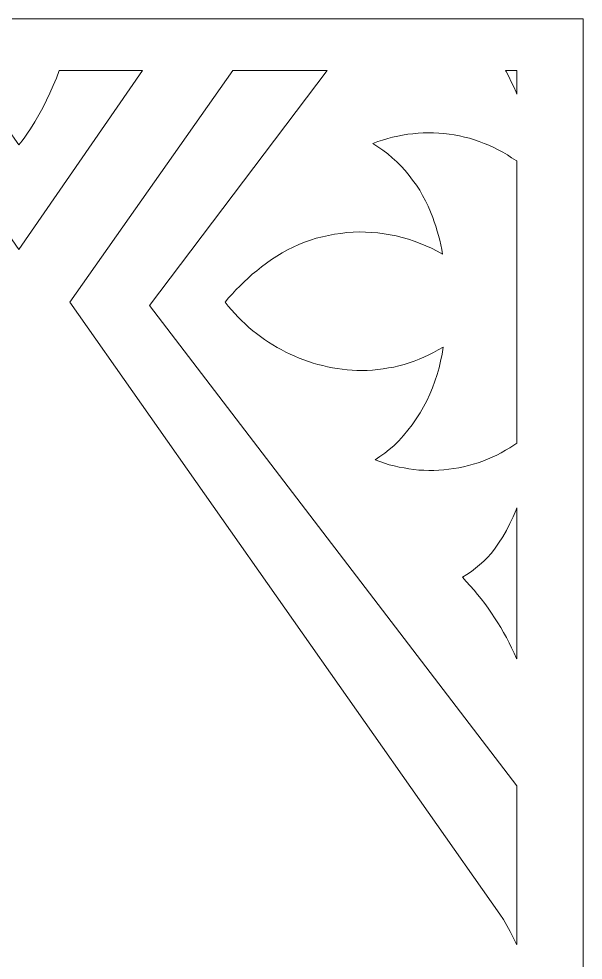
# Model space of a CAD drawing. Header units: centimetres. Extents: x -9.4 to 6.3, y -13 to 13.6.
# Drawn here: x -6.05 to -2.66, y 7.92 to 13.59 of the extents above; entities that cross this region are included whole.
import ezdxf

# ---------------------------------------------------------------- set-up
doc = ezdxf.new("R2010")
doc.units = ezdxf.units.CM
doc.header["$MEASUREMENT"] = 0
doc.layers.add('layer 1', color=7, linetype='Continuous')

msp = doc.modelspace()

# ---------------------------------------------------------------- linework, layer by layer
at = {"layer": 'layer 1', "color": 177, "lineweight": 9}
for points, knots in [([(-9.44332, 13.58709), (-9.44332, 13.58709), (-2.6561, 13.58709), (-2.6561, 13.58709), (-2.6561, 13.58709), (-2.6561, 13.58709), (-2.6561, -13.01887), (-2.6561, -13.01887), (-2.6561, -13.01887), (-2.6561, -13.01887), (-9.44332, -13.01887), (-9.44332, -13.01887), (-9.44332, -13.01887), (-9.44332, -13.01887), (-9.44332, 13.58709), (-9.44332, 13.58709)], [0, 0, 0, 0, 0.2, 0.2, 0.2, 0.2, 0.4, 0.4, 0.4, 0.4, 0.6, 0.6, 0.6, 0.6, 1, 1, 1, 1]), ([(-6.79254, 13.27641), (-6.79254, 13.27641), (-6.2937, 13.27641), (-6.2937, 13.27641), (-6.2937, 13.27641), (-6.2937, 13.27641), (-6.28442, 13.25321), (-6.28442, 13.25321), (-6.28442, 13.25321), (-6.28442, 13.25321), (-6.27067, 13.21515), (-6.27067, 13.21515), (-6.27067, 13.21515), (-6.27067, 13.21515), (-6.25376, 13.17815), (-6.25376, 13.17815), (-6.25376, 13.17815), (-6.25376, 13.17815), (-6.23685, 13.14113), (-6.23685, 13.14113), (-6.23685, 13.14113), (-6.23685, 13.14113), (-6.21887, 13.10519), (-6.21887, 13.10519), (-6.21887, 13.10519), (-6.21887, 13.10519), (-6.2009, 13.06925), (-6.2009, 13.06925), (-6.2009, 13.06925), (-6.2009, 13.06925), (-6.18187, 13.0333), (-6.18187, 13.0333), (-6.18187, 13.0333), (-6.18187, 13.0333), (-6.16073, 12.99842), (-6.16073, 12.99842), (-6.16073, 12.99842), (-6.16073, 12.99842), (-6.13959, 12.96351), (-6.13959, 12.96351), (-6.13959, 12.96351), (-6.13959, 12.96351), (-6.11843, 12.92968), (-6.11843, 12.92968), (-6.11843, 12.92968), (-6.11843, 12.92968), (-6.09623, 12.89585), (-6.09623, 12.89585), (-6.09623, 12.89585), (-6.09623, 12.89585), (-6.07297, 12.86308), (-6.07297, 12.86308), (-6.07297, 12.86308), (-6.07297, 12.86308), (-6.04971, 12.82925), (-6.04971, 12.82925), (-6.04971, 12.82925), (-6.04971, 12.82925), (-6.03068, 12.85357), (-6.03068, 12.85357), (-6.03068, 12.85357), (-6.03068, 12.85357), (-6.01271, 12.87577), (-6.01271, 12.87577), (-6.01271, 12.87577), (-6.01271, 12.87577), (-5.99685, 12.90008), (-5.99685, 12.90008), (-5.99685, 12.90008), (-5.99685, 12.90008), (-5.97994, 12.92545), (-5.97994, 12.92545), (-5.97994, 12.92545), (-5.97994, 12.92545), (-5.95349, 12.96668), (-5.95349, 12.96668), (-5.95349, 12.96668), (-5.95349, 12.96668), (-5.93023, 13.00899), (-5.93023, 13.00899), (-5.93023, 13.00899), (-5.93023, 13.00899), (-5.90592, 13.05233), (-5.90592, 13.05233), (-5.90592, 13.05233), (-5.90592, 13.05233), (-5.88372, 13.09673), (-5.88372, 13.09673), (-5.88372, 13.09673), (-5.88372, 13.09673), (-5.86257, 13.14008), (-5.86257, 13.14008), (-5.86257, 13.14008), (-5.86257, 13.14008), (-5.84249, 13.18555), (-5.84249, 13.18555), (-5.84249, 13.18555), (-5.84249, 13.18555), (-5.82346, 13.23101), (-5.82346, 13.23101), (-5.82346, 13.23101), (-5.82346, 13.23101), (-5.80657, 13.27641), (-5.80657, 13.27641), (-5.80657, 13.27641), (-5.80657, 13.27641), (-5.3063, 13.27641), (-5.3063, 13.27641), (-5.3063, 13.27641), (-5.3063, 13.27641), (-6.04971, 12.19911), (-6.04971, 12.19911), (-6.04971, 12.19911), (-6.04971, 12.19911), (-6.79254, 13.27641), (-6.79254, 13.27641)], [0, 0, 0, 0, 0.0333333, 0.0333333, 0.0333333, 0.0333333, 0.0666667, 0.0666667, 0.0666667, 0.0666667, 0.1, 0.1, 0.1, 0.1, 0.1333333, 0.1333333, 0.1333333, 0.1333333, 0.1666667, 0.1666667, 0.1666667, 0.1666667, 0.2, 0.2, 0.2, 0.2, 0.2333333, 0.2333333, 0.2333333, 0.2333333, 0.2666667, 0.2666667, 0.2666667, 0.2666667, 0.3, 0.3, 0.3, 0.3, 0.3333333, 0.3333333, 0.3333333, 0.3333333, 0.3666667, 0.3666667, 0.3666667, 0.3666667, 0.4, 0.4, 0.4, 0.4, 0.4333333, 0.4333333, 0.4333333, 0.4333333, 0.4666667, 0.4666667, 0.4666667, 0.4666667, 0.5, 0.5, 0.5, 0.5, 0.5333333, 0.5333333, 0.5333333, 0.5333333, 0.5666667, 0.5666667, 0.5666667, 0.5666667, 0.6, 0.6, 0.6, 0.6, 0.6333333, 0.6333333, 0.6333333, 0.6333333, 0.6666667, 0.6666667, 0.6666667, 0.6666667, 0.7, 0.7, 0.7, 0.7, 0.7333333, 0.7333333, 0.7333333, 0.7333333, 0.7666667, 0.7666667, 0.7666667, 0.7666667, 0.8, 0.8, 0.8, 0.8, 0.8333333, 0.8333333, 0.8333333, 0.8333333, 0.8666667, 0.8666667, 0.8666667, 0.8666667, 0.9, 0.9, 0.9, 0.9, 0.9333333, 0.9333333, 0.9333333, 0.9333333, 1, 1, 1, 1]), ([(-4.76262, 13.27641), (-4.76262, 13.27641), (-4.19644, 13.27641), (-4.19644, 13.27641), (-4.19644, 13.27641), (-4.19644, 13.27641), (-5.26309, 11.8629), (-5.26309, 11.8629), (-5.26309, 11.8629), (-5.26309, 11.8629), (-3.05547, 8.97237), (-3.05547, 8.97237), (-3.05547, 8.97237), (-3.05547, 8.97237), (-3.05547, 8.01691), (-3.05547, 8.01691), (-3.05547, 8.01691), (-3.05547, 8.01691), (-3.05868, 8.02393), (-3.05868, 8.02393), (-3.05868, 8.02393), (-3.05868, 8.02393), (-3.07667, 8.05989), (-3.07667, 8.05989), (-3.07667, 8.05989), (-3.07667, 8.05989), (-3.0957, 8.09584), (-3.0957, 8.09584), (-3.0957, 8.09584), (-3.0957, 8.09584), (-3.11472, 8.13072), (-3.11472, 8.13072), (-3.11472, 8.13072), (-3.11472, 8.13072), (-3.13481, 8.16667), (-3.13481, 8.16667), (-3.13481, 8.16667), (-3.13481, 8.16667), (-3.15701, 8.2005), (-3.15701, 8.2005), (-3.15701, 8.2005), (-3.15701, 8.2005), (-5.7431, 11.88193), (-5.7431, 11.88193), (-5.7431, 11.88193), (-5.7431, 11.88193), (-4.76262, 13.27641), (-4.76262, 13.27641)], [0, 0, 0, 0, 0.0769231, 0.0769231, 0.0769231, 0.0769231, 0.1538462, 0.1538462, 0.1538462, 0.1538462, 0.2307692, 0.2307692, 0.2307692, 0.2307692, 0.3076923, 0.3076923, 0.3076923, 0.3076923, 0.3846154, 0.3846154, 0.3846154, 0.3846154, 0.4615385, 0.4615385, 0.4615385, 0.4615385, 0.5384615, 0.5384615, 0.5384615, 0.5384615, 0.6153846, 0.6153846, 0.6153846, 0.6153846, 0.6923077, 0.6923077, 0.6923077, 0.6923077, 0.7692308, 0.7692308, 0.7692308, 0.7692308, 0.8461538, 0.8461538, 0.8461538, 0.8461538, 1, 1, 1, 1]), ([(-3.12405, 13.27641), (-3.12405, 13.27641), (-3.05547, 13.27641), (-3.05547, 13.27641), (-3.05547, 13.27641), (-3.05547, 13.27641), (-3.05547, 13.13373), (-3.05547, 13.13373), (-3.05547, 13.13373), (-3.05547, 13.13373), (-3.05973, 13.14536), (-3.05973, 13.14536), (-3.05973, 13.14536), (-3.05973, 13.14536), (-3.0735, 13.17815), (-3.0735, 13.17815), (-3.0735, 13.17815), (-3.0735, 13.17815), (-3.0883, 13.20881), (-3.0883, 13.20881), (-3.0883, 13.20881), (-3.0883, 13.20881), (-3.1031, 13.24052), (-3.1031, 13.24052), (-3.1031, 13.24052), (-3.1031, 13.24052), (-3.12001, 13.27012), (-3.12001, 13.27012), (-3.12001, 13.27012), (-3.12001, 13.27012), (-3.12405, 13.27641), (-3.12405, 13.27641)], [0, 0, 0, 0, 0.1111111, 0.1111111, 0.1111111, 0.1111111, 0.2222222, 0.2222222, 0.2222222, 0.2222222, 0.3333333, 0.3333333, 0.3333333, 0.3333333, 0.4444444, 0.4444444, 0.4444444, 0.4444444, 0.5555556, 0.5555556, 0.5555556, 0.5555556, 0.6666667, 0.6666667, 0.6666667, 0.6666667, 0.7777778, 0.7777778, 0.7777778, 0.7777778, 1, 1, 1, 1]), ([(-3.05547, 12.73195), (-3.05547, 12.73195), (-3.05547, 11.03367), (-3.05547, 11.03367), (-3.05547, 11.03367), (-3.05547, 11.03367), (-3.07244, 11.02237), (-3.07244, 11.02237), (-3.07244, 11.02237), (-3.07244, 11.02237), (-3.09781, 11.00545), (-3.09781, 11.00545), (-3.09781, 11.00545), (-3.09781, 11.00545), (-3.12318, 10.99065), (-3.12318, 10.99065), (-3.12318, 10.99065), (-3.12318, 10.99065), (-3.14961, 10.97585), (-3.14961, 10.97585), (-3.14961, 10.97585), (-3.14961, 10.97585), (-3.17604, 10.96105), (-3.17604, 10.96105), (-3.17604, 10.96105), (-3.17604, 10.96105), (-3.20353, 10.9494), (-3.20353, 10.9494), (-3.20353, 10.9494), (-3.20353, 10.9494), (-3.23101, 10.93777), (-3.23101, 10.93777), (-3.23101, 10.93777), (-3.23101, 10.93777), (-3.25957, 10.92615), (-3.25957, 10.92615), (-3.25957, 10.92615), (-3.25957, 10.92615), (-3.28812, 10.91557), (-3.28812, 10.91557), (-3.28812, 10.91557), (-3.28812, 10.91557), (-3.31666, 10.90712), (-3.31666, 10.90712), (-3.31666, 10.90712), (-3.31666, 10.90712), (-3.3452, 10.89866), (-3.3452, 10.89866), (-3.3452, 10.89866), (-3.3452, 10.89866), (-3.3748, 10.89126), (-3.3748, 10.89126), (-3.3748, 10.89126), (-3.3748, 10.89126), (-3.4044, 10.88597), (-3.4044, 10.88597), (-3.4044, 10.88597), (-3.4044, 10.88597), (-3.43297, 10.88069), (-3.43297, 10.88069), (-3.43297, 10.88069), (-3.43297, 10.88069), (-3.46362, 10.87646), (-3.46362, 10.87646), (-3.46362, 10.87646), (-3.46362, 10.87646), (-3.49428, 10.87329), (-3.49428, 10.87329), (-3.49428, 10.87329), (-3.49428, 10.87329), (-3.52388, 10.87117), (-3.52388, 10.87117), (-3.52388, 10.87117), (-3.52388, 10.87117), (-3.55454, 10.87012), (-3.55454, 10.87012), (-3.55454, 10.87012), (-3.55454, 10.87012), (-3.58416, 10.87012), (-3.58416, 10.87012), (-3.58416, 10.87012), (-3.58416, 10.87012), (-3.61376, 10.87117), (-3.61376, 10.87117), (-3.61376, 10.87117), (-3.61376, 10.87117), (-3.64336, 10.87223), (-3.64336, 10.87223), (-3.64336, 10.87223), (-3.64336, 10.87223), (-3.67402, 10.8754), (-3.67402, 10.8754), (-3.67402, 10.8754), (-3.67402, 10.8754), (-3.70362, 10.87963), (-3.70362, 10.87963), (-3.70362, 10.87963), (-3.70362, 10.87963), (-3.73322, 10.88492), (-3.73322, 10.88492), (-3.73322, 10.88492), (-3.73322, 10.88492), (-3.76284, 10.8902), (-3.76284, 10.8902), (-3.76284, 10.8902), (-3.76284, 10.8902), (-3.79244, 10.89655), (-3.79244, 10.89655), (-3.79244, 10.89655), (-3.79244, 10.89655), (-3.82204, 10.90395), (-3.82204, 10.90395), (-3.82204, 10.90395), (-3.82204, 10.90395), (-3.85058, 10.91346), (-3.85058, 10.91346), (-3.85058, 10.91346), (-3.85058, 10.91346), (-3.87912, 10.92297), (-3.87912, 10.92297), (-3.87912, 10.92297), (-3.87912, 10.92297), (-3.90661, 10.93355), (-3.90661, 10.93355), (-3.90661, 10.93355), (-3.90661, 10.93355), (-3.87807, 10.95365), (-3.87807, 10.95365), (-3.87807, 10.95365), (-3.87807, 10.95365), (-3.84847, 10.97268), (-3.84847, 10.97268), (-3.84847, 10.97268), (-3.84847, 10.97268), (-3.82204, 10.99488), (-3.82204, 10.99488), (-3.82204, 10.99488), (-3.82204, 10.99488), (-3.79561, 11.01814), (-3.79561, 11.01814), (-3.79561, 11.01814), (-3.79561, 11.01814), (-3.76495, 11.04774), (-3.76495, 11.04774), (-3.76495, 11.04774), (-3.76495, 11.04774), (-3.73745, 11.07945), (-3.73745, 11.07945), (-3.73745, 11.07945), (-3.73745, 11.07945), (-3.70996, 11.11117), (-3.70996, 11.11117), (-3.70996, 11.11117), (-3.70996, 11.11117), (-3.68459, 11.14501), (-3.68459, 11.14501), (-3.68459, 11.14501), (-3.68459, 11.14501), (-3.66027, 11.1799), (-3.66027, 11.1799), (-3.66027, 11.1799), (-3.66027, 11.1799), (-3.63702, 11.21584), (-3.63702, 11.21584), (-3.63702, 11.21584), (-3.63702, 11.21584), (-3.61693, 11.25179), (-3.61693, 11.25179), (-3.61693, 11.25179), (-3.61693, 11.25179), (-3.59684, 11.28879), (-3.59684, 11.28879), (-3.59684, 11.28879), (-3.59684, 11.28879), (-3.5778, 11.32792), (-3.5778, 11.32792), (-3.5778, 11.32792), (-3.5778, 11.32792), (-3.56194, 11.36598), (-3.56194, 11.36598), (-3.56194, 11.36598), (-3.56194, 11.36598), (-3.54714, 11.40615), (-3.54714, 11.40615), (-3.54714, 11.40615), (-3.54714, 11.40615), (-3.53445, 11.44632), (-3.53445, 11.44632), (-3.53445, 11.44632), (-3.53445, 11.44632), (-3.52282, 11.48651), (-3.52282, 11.48651), (-3.52282, 11.48651), (-3.52282, 11.48651), (-3.51331, 11.52774), (-3.51331, 11.52774), (-3.51331, 11.52774), (-3.51331, 11.52774), (-3.50485, 11.56897), (-3.50485, 11.56897), (-3.50485, 11.56897), (-3.50485, 11.56897), (-3.49851, 11.61126), (-3.49851, 11.61126), (-3.49851, 11.61126), (-3.49851, 11.61126), (-3.52705, 11.5954), (-3.52705, 11.5954), (-3.52705, 11.5954), (-3.52705, 11.5954), (-3.5556, 11.57954), (-3.5556, 11.57954), (-3.5556, 11.57954), (-3.5556, 11.57954), (-3.58416, 11.56474), (-3.58416, 11.56474), (-3.58416, 11.56474), (-3.58416, 11.56474), (-3.61376, 11.55206), (-3.61376, 11.55206), (-3.61376, 11.55206), (-3.61376, 11.55206), (-3.6423, 11.53937), (-3.6423, 11.53937), (-3.6423, 11.53937), (-3.6423, 11.53937), (-3.67296, 11.52774), (-3.67296, 11.52774), (-3.67296, 11.52774), (-3.67296, 11.52774), (-3.70256, 11.51717), (-3.70256, 11.51717), (-3.70256, 11.51717), (-3.70256, 11.51717), (-3.73322, 11.50766), (-3.73322, 11.50766), (-3.73322, 11.50766), (-3.73322, 11.50766), (-3.76389, 11.4992), (-3.76389, 11.4992), (-3.76389, 11.4992), (-3.76389, 11.4992), (-3.79561, 11.4918), (-3.79561, 11.4918), (-3.79561, 11.4918), (-3.79561, 11.4918), (-3.82627, 11.48651), (-3.82627, 11.48651), (-3.82627, 11.48651), (-3.82627, 11.48651), (-3.85904, 11.48123), (-3.85904, 11.48123), (-3.85904, 11.48123), (-3.85904, 11.48123), (-3.89075, 11.477), (-3.89075, 11.477), (-3.89075, 11.477), (-3.89075, 11.477), (-3.92249, 11.47383), (-3.92249, 11.47383), (-3.92249, 11.47383), (-3.92249, 11.47383), (-3.95526, 11.47171), (-3.95526, 11.47171), (-3.95526, 11.47171), (-3.95526, 11.47171), (-3.98697, 11.47066), (-3.98697, 11.47066), (-3.98697, 11.47066), (-3.98697, 11.47066), (-4.01657, 11.47066), (-4.01657, 11.47066), (-4.01657, 11.47066), (-4.01657, 11.47066), (-4.04617, 11.47277), (-4.04617, 11.47277), (-4.04617, 11.47277), (-4.04617, 11.47277), (-4.07577, 11.47594), (-4.07577, 11.47594), (-4.07577, 11.47594), (-4.07577, 11.47594), (-4.10539, 11.47911), (-4.10539, 11.47911), (-4.10539, 11.47911), (-4.10539, 11.47911), (-4.13499, 11.48334), (-4.13499, 11.48334), (-4.13499, 11.48334), (-4.13499, 11.48334), (-4.16354, 11.48757), (-4.16354, 11.48757), (-4.16354, 11.48757), (-4.16354, 11.48757), (-4.19314, 11.49286), (-4.19314, 11.49286), (-4.19314, 11.49286), (-4.19314, 11.49286), (-4.22168, 11.50026), (-4.22168, 11.50026), (-4.22168, 11.50026), (-4.22168, 11.50026), (-4.25128, 11.50766), (-4.25128, 11.50766), (-4.25128, 11.50766), (-4.25128, 11.50766), (-4.27984, 11.51611), (-4.27984, 11.51611), (-4.27984, 11.51611), (-4.27984, 11.51611), (-4.30733, 11.52563), (-4.30733, 11.52563), (-4.30733, 11.52563), (-4.30733, 11.52563), (-4.33587, 11.53514), (-4.33587, 11.53514), (-4.33587, 11.53514), (-4.33587, 11.53514), (-4.36336, 11.54571), (-4.36336, 11.54571), (-4.36336, 11.54571), (-4.36336, 11.54571), (-4.39084, 11.55629), (-4.39084, 11.55629), (-4.39084, 11.55629), (-4.39084, 11.55629), (-4.41833, 11.56897), (-4.41833, 11.56897), (-4.41833, 11.56897), (-4.41833, 11.56897), (-4.44478, 11.58166), (-4.44478, 11.58166), (-4.44478, 11.58166), (-4.44478, 11.58166), (-4.47121, 11.59646), (-4.47121, 11.59646), (-4.47121, 11.59646), (-4.47121, 11.59646), (-4.49658, 11.6102), (-4.49658, 11.6102), (-4.49658, 11.6102), (-4.49658, 11.6102), (-4.52301, 11.625), (-4.52301, 11.625), (-4.52301, 11.625), (-4.52301, 11.625), (-4.54838, 11.64088), (-4.54838, 11.64088), (-4.54838, 11.64088), (-4.54838, 11.64088), (-4.57269, 11.65779), (-4.57269, 11.65779), (-4.57269, 11.65779), (-4.57269, 11.65779), (-4.59701, 11.67471), (-4.59701, 11.67471), (-4.59701, 11.67471), (-4.59701, 11.67471), (-4.62028, 11.69268), (-4.62028, 11.69268), (-4.62028, 11.69268), (-4.62028, 11.69268), (-4.64354, 11.71065), (-4.64354, 11.71065), (-4.64354, 11.71065), (-4.64354, 11.71065), (-4.6668, 11.73074), (-4.6668, 11.73074), (-4.6668, 11.73074), (-4.6668, 11.73074), (-4.68794, 11.75082), (-4.68794, 11.75082), (-4.68794, 11.75082), (-4.68794, 11.75082), (-4.71014, 11.77091), (-4.71014, 11.77091), (-4.71014, 11.77091), (-4.71014, 11.77091), (-4.73129, 11.79205), (-4.73129, 11.79205), (-4.73129, 11.79205), (-4.73129, 11.79205), (-4.75137, 11.81321), (-4.75137, 11.81321), (-4.75137, 11.81321), (-4.75137, 11.81321), (-4.77148, 11.83541), (-4.77148, 11.83541), (-4.77148, 11.83541), (-4.77148, 11.83541), (-4.79051, 11.85867), (-4.79051, 11.85867), (-4.79051, 11.85867), (-4.79051, 11.85867), (-4.80953, 11.88193), (-4.80953, 11.88193), (-4.80953, 11.88193), (-4.80953, 11.88193), (-4.78839, 11.9073), (-4.78839, 11.9073), (-4.78839, 11.9073), (-4.78839, 11.9073), (-4.76512, 11.93267), (-4.76512, 11.93267), (-4.76512, 11.93267), (-4.76512, 11.93267), (-4.74397, 11.95699), (-4.74397, 11.95699), (-4.74397, 11.95699), (-4.74397, 11.95699), (-4.71966, 11.98132), (-4.71966, 11.98132), (-4.71966, 11.98132), (-4.71966, 11.98132), (-4.69534, 12.00458), (-4.69534, 12.00458), (-4.69534, 12.00458), (-4.69534, 12.00458), (-4.67103, 12.02678), (-4.67103, 12.02678), (-4.67103, 12.02678), (-4.67103, 12.02678), (-4.64566, 12.05003), (-4.64566, 12.05003), (-4.64566, 12.05003), (-4.64566, 12.05003), (-4.61923, 12.07118), (-4.61923, 12.07118), (-4.61923, 12.07118), (-4.61923, 12.07118), (-4.59067, 12.09444), (-4.59067, 12.09444), (-4.59067, 12.09444), (-4.59067, 12.09444), (-4.56107, 12.11769), (-4.56107, 12.11769), (-4.56107, 12.11769), (-4.56107, 12.11769), (-4.53041, 12.13989), (-4.53041, 12.13989), (-4.53041, 12.13989), (-4.53041, 12.13989), (-4.49869, 12.15894), (-4.49869, 12.15894), (-4.49869, 12.15894), (-4.49869, 12.15894), (-4.46698, 12.17903), (-4.46698, 12.17903), (-4.46698, 12.17903), (-4.46698, 12.17903), (-4.43421, 12.197), (-4.43421, 12.197), (-4.43421, 12.197), (-4.43421, 12.197), (-4.40036, 12.21286), (-4.40036, 12.21286), (-4.40036, 12.21286), (-4.40036, 12.21286), (-4.36653, 12.22871), (-4.36653, 12.22871), (-4.36653, 12.22871), (-4.36653, 12.22871), (-4.33164, 12.24246), (-4.33164, 12.24246), (-4.33164, 12.24246), (-4.33164, 12.24246), (-4.2957, 12.25514), (-4.2957, 12.25514), (-4.2957, 12.25514), (-4.2957, 12.25514), (-4.26081, 12.26677), (-4.26081, 12.26677), (-4.26081, 12.26677), (-4.26081, 12.26677), (-4.22379, 12.27628), (-4.22379, 12.27628), (-4.22379, 12.27628), (-4.22379, 12.27628), (-4.18785, 12.28368), (-4.18785, 12.28368), (-4.18785, 12.28368), (-4.18785, 12.28368), (-4.15191, 12.29108), (-4.15191, 12.29108), (-4.15191, 12.29108), (-4.15191, 12.29108), (-4.11385, 12.29637), (-4.11385, 12.29637), (-4.11385, 12.29637), (-4.11385, 12.29637), (-4.07789, 12.3006), (-4.07789, 12.3006), (-4.07789, 12.3006), (-4.07789, 12.3006), (-4.03983, 12.30271), (-4.03983, 12.30271), (-4.03983, 12.30271), (-4.03983, 12.30271), (-4.00283, 12.30483), (-4.00283, 12.30483), (-4.00283, 12.30483), (-4.00283, 12.30483), (-3.96477, 12.30377), (-3.96477, 12.30377), (-3.96477, 12.30377), (-3.96477, 12.30377), (-3.92777, 12.30166), (-3.92777, 12.30166), (-3.92777, 12.30166), (-3.92777, 12.30166), (-3.89075, 12.29849), (-3.89075, 12.29849), (-3.89075, 12.29849), (-3.89075, 12.29849), (-3.8527, 12.29426), (-3.8527, 12.29426), (-3.8527, 12.29426), (-3.8527, 12.29426), (-3.81675, 12.28791), (-3.81675, 12.28791), (-3.81675, 12.28791), (-3.81675, 12.28791), (-3.77975, 12.28051), (-3.77975, 12.28051), (-3.77975, 12.28051), (-3.77975, 12.28051), (-3.74379, 12.27206), (-3.74379, 12.27206), (-3.74379, 12.27206), (-3.74379, 12.27206), (-3.70679, 12.26148), (-3.70679, 12.26148), (-3.70679, 12.26148), (-3.70679, 12.26148), (-3.6719, 12.24986), (-3.6719, 12.24986), (-3.6719, 12.24986), (-3.6719, 12.24986), (-3.63596, 12.23611), (-3.63596, 12.23611), (-3.63596, 12.23611), (-3.63596, 12.23611), (-3.60213, 12.22131), (-3.60213, 12.22131), (-3.60213, 12.22131), (-3.60213, 12.22131), (-3.56723, 12.20651), (-3.56723, 12.20651), (-3.56723, 12.20651), (-3.56723, 12.20651), (-3.53445, 12.1896), (-3.53445, 12.1896), (-3.53445, 12.1896), (-3.53445, 12.1896), (-3.50168, 12.17057), (-3.50168, 12.17057), (-3.50168, 12.17057), (-3.50168, 12.17057), (-3.50697, 12.19911), (-3.50697, 12.19911), (-3.50697, 12.19911), (-3.50697, 12.19911), (-3.51225, 12.2266), (-3.51225, 12.2266), (-3.51225, 12.2266), (-3.51225, 12.2266), (-3.5186, 12.25514), (-3.5186, 12.25514), (-3.5186, 12.25514), (-3.5186, 12.25514), (-3.526, 12.28263), (-3.526, 12.28263), (-3.526, 12.28263), (-3.526, 12.28263), (-3.53445, 12.31011), (-3.53445, 12.31011), (-3.53445, 12.31011), (-3.53445, 12.31011), (-3.54291, 12.33868), (-3.54291, 12.33868), (-3.54291, 12.33868), (-3.54291, 12.33868), (-3.55243, 12.3651), (-3.55243, 12.3651), (-3.55243, 12.3651), (-3.55243, 12.3651), (-3.56088, 12.39259), (-3.56088, 12.39259), (-3.56088, 12.39259), (-3.56088, 12.39259), (-3.57463, 12.42536), (-3.57463, 12.42536), (-3.57463, 12.42536), (-3.57463, 12.42536), (-3.58839, 12.46025), (-3.58839, 12.46025), (-3.58839, 12.46025), (-3.58839, 12.46025), (-3.60424, 12.49198), (-3.60424, 12.49198), (-3.60424, 12.49198), (-3.60424, 12.49198), (-3.62222, 12.52475), (-3.62222, 12.52475), (-3.62222, 12.52475), (-3.62222, 12.52475), (-3.63913, 12.55541), (-3.63913, 12.55541), (-3.63913, 12.55541), (-3.63913, 12.55541), (-3.65922, 12.58713), (-3.65922, 12.58713), (-3.65922, 12.58713), (-3.65922, 12.58713), (-3.68142, 12.61567), (-3.68142, 12.61567), (-3.68142, 12.61567), (-3.68142, 12.61567), (-3.70256, 12.64527), (-3.70256, 12.64527), (-3.70256, 12.64527), (-3.70256, 12.64527), (-3.72687, 12.67383), (-3.72687, 12.67383), (-3.72687, 12.67383), (-3.72687, 12.67383), (-3.75121, 12.70026), (-3.75121, 12.70026), (-3.75121, 12.70026), (-3.75121, 12.70026), (-3.77658, 12.72563), (-3.77658, 12.72563), (-3.77658, 12.72563), (-3.77658, 12.72563), (-3.80407, 12.74995), (-3.80407, 12.74995), (-3.80407, 12.74995), (-3.80407, 12.74995), (-3.83155, 12.77426), (-3.83155, 12.77426), (-3.83155, 12.77426), (-3.83155, 12.77426), (-3.8601, 12.79646), (-3.8601, 12.79646), (-3.8601, 12.79646), (-3.8601, 12.79646), (-3.89075, 12.81655), (-3.89075, 12.81655), (-3.89075, 12.81655), (-3.89075, 12.81655), (-3.92035, 12.83665), (-3.92035, 12.83665), (-3.92035, 12.83665), (-3.92035, 12.83665), (-3.89181, 12.84828), (-3.89181, 12.84828), (-3.89181, 12.84828), (-3.89181, 12.84828), (-3.86221, 12.8578), (-3.86221, 12.8578), (-3.86221, 12.8578), (-3.86221, 12.8578), (-3.83155, 12.86731), (-3.83155, 12.86731), (-3.83155, 12.86731), (-3.83155, 12.86731), (-3.80195, 12.87471), (-3.80195, 12.87471), (-3.80195, 12.87471), (-3.80195, 12.87471), (-3.77129, 12.88105), (-3.77129, 12.88105), (-3.77129, 12.88105), (-3.77129, 12.88105), (-3.74168, 12.8874), (-3.74168, 12.8874), (-3.74168, 12.8874), (-3.74168, 12.8874), (-3.70996, 12.89268), (-3.70996, 12.89268), (-3.70996, 12.89268), (-3.70996, 12.89268), (-3.68036, 12.89585), (-3.68036, 12.89585), (-3.68036, 12.89585), (-3.68036, 12.89585), (-3.64865, 12.89902), (-3.64865, 12.89902), (-3.64865, 12.89902), (-3.64865, 12.89902), (-3.61799, 12.90114), (-3.61799, 12.90114), (-3.61799, 12.90114), (-3.61799, 12.90114), (-3.58627, 12.90114), (-3.58627, 12.90114), (-3.58627, 12.90114), (-3.58627, 12.90114), (-3.5556, 12.90114), (-3.5556, 12.90114), (-3.5556, 12.90114), (-3.5556, 12.90114), (-3.52388, 12.89902), (-3.52388, 12.89902), (-3.52388, 12.89902), (-3.52388, 12.89902), (-3.49322, 12.89691), (-3.49322, 12.89691), (-3.49322, 12.89691), (-3.49322, 12.89691), (-3.46257, 12.89268), (-3.46257, 12.89268), (-3.46257, 12.89268), (-3.46257, 12.89268), (-3.43085, 12.88845), (-3.43085, 12.88845), (-3.43085, 12.88845), (-3.43085, 12.88845), (-3.40018, 12.88211), (-3.40018, 12.88211), (-3.40018, 12.88211), (-3.40018, 12.88211), (-3.36952, 12.87471), (-3.36952, 12.87471), (-3.36952, 12.87471), (-3.36952, 12.87471), (-3.33992, 12.86837), (-3.33992, 12.86837), (-3.33992, 12.86837), (-3.33992, 12.86837), (-3.31032, 12.85885), (-3.31032, 12.85885), (-3.31032, 12.85885), (-3.31032, 12.85885), (-3.28072, 12.84934), (-3.28072, 12.84934), (-3.28072, 12.84934), (-3.28072, 12.84934), (-3.25112, 12.83771), (-3.25112, 12.83771), (-3.25112, 12.83771), (-3.25112, 12.83771), (-3.22361, 12.82606), (-3.22361, 12.82606), (-3.22361, 12.82606), (-3.22361, 12.82606), (-3.19401, 12.81232), (-3.19401, 12.81232), (-3.19401, 12.81232), (-3.19401, 12.81232), (-3.16653, 12.79963), (-3.16653, 12.79963), (-3.16653, 12.79963), (-3.16653, 12.79963), (-3.13904, 12.78483), (-3.13904, 12.78483), (-3.13904, 12.78483), (-3.13904, 12.78483), (-3.11155, 12.76792), (-3.11155, 12.76792), (-3.11155, 12.76792), (-3.11155, 12.76792), (-3.08618, 12.751), (-3.08618, 12.751), (-3.08618, 12.751), (-3.08618, 12.751), (-3.05973, 12.73515), (-3.05973, 12.73515), (-3.05973, 12.73515), (-3.05973, 12.73515), (-3.05547, 12.73195), (-3.05547, 12.73195)], [0, 0, 0, 0, 0.0051546, 0.0051546, 0.0051546, 0.0051546, 0.0103093, 0.0103093, 0.0103093, 0.0103093, 0.0154639, 0.0154639, 0.0154639, 0.0154639, 0.0206186, 0.0206186, 0.0206186, 0.0206186, 0.0257732, 0.0257732, 0.0257732, 0.0257732, 0.0309278, 0.0309278, 0.0309278, 0.0309278, 0.0360825, 0.0360825, 0.0360825, 0.0360825, 0.0412371, 0.0412371, 0.0412371, 0.0412371, 0.0463918, 0.0463918, 0.0463918, 0.0463918, 0.0515464, 0.0515464, 0.0515464, 0.0515464, 0.056701, 0.056701, 0.056701, 0.056701, 0.0618557, 0.0618557, 0.0618557, 0.0618557, 0.0670103, 0.0670103, 0.0670103, 0.0670103, 0.0721649, 0.0721649, 0.0721649, 0.0721649, 0.0773196, 0.0773196, 0.0773196, 0.0773196, 0.0824742, 0.0824742, 0.0824742, 0.0824742, 0.0876289, 0.0876289, 0.0876289, 0.0876289, 0.0927835, 0.0927835, 0.0927835, 0.0927835, 0.0979381, 0.0979381, 0.0979381, 0.0979381, 0.1030928, 0.1030928, 0.1030928, 0.1030928, 0.1082474, 0.1082474, 0.1082474, 0.1082474, 0.1134021, 0.1134021, 0.1134021, 0.1134021, 0.1185567, 0.1185567, 0.1185567, 0.1185567, 0.1237113, 0.1237113, 0.1237113, 0.1237113, 0.128866, 0.128866, 0.128866, 0.128866, 0.1340206, 0.1340206, 0.1340206, 0.1340206, 0.1391753, 0.1391753, 0.1391753, 0.1391753, 0.1443299, 0.1443299, 0.1443299, 0.1443299, 0.1494845, 0.1494845, 0.1494845, 0.1494845, 0.1546392, 0.1546392, 0.1546392, 0.1546392, 0.1597938, 0.1597938, 0.1597938, 0.1597938, 0.1649485, 0.1649485, 0.1649485, 0.1649485, 0.1701031, 0.1701031, 0.1701031, 0.1701031, 0.1752577, 0.1752577, 0.1752577, 0.1752577, 0.1804124, 0.1804124, 0.1804124, 0.1804124, 0.185567, 0.185567, 0.185567, 0.185567, 0.1907216, 0.1907216, 0.1907216, 0.1907216, 0.1958763, 0.1958763, 0.1958763, 0.1958763, 0.2010309, 0.2010309, 0.2010309, 0.2010309, 0.2061856, 0.2061856, 0.2061856, 0.2061856, 0.2113402, 0.2113402, 0.2113402, 0.2113402, 0.2164948, 0.2164948, 0.2164948, 0.2164948, 0.2216495, 0.2216495, 0.2216495, 0.2216495, 0.2268041, 0.2268041, 0.2268041, 0.2268041, 0.2319588, 0.2319588, 0.2319588, 0.2319588, 0.2371134, 0.2371134, 0.2371134, 0.2371134, 0.242268, 0.242268, 0.242268, 0.242268, 0.2474227, 0.2474227, 0.2474227, 0.2474227, 0.2525773, 0.2525773, 0.2525773, 0.2525773, 0.257732, 0.257732, 0.257732, 0.257732, 0.2628866, 0.2628866, 0.2628866, 0.2628866, 0.2680412, 0.2680412, 0.2680412, 0.2680412, 0.2731959, 0.2731959, 0.2731959, 0.2731959, 0.2783505, 0.2783505, 0.2783505, 0.2783505, 0.2835052, 0.2835052, 0.2835052, 0.2835052, 0.2886598, 0.2886598, 0.2886598, 0.2886598, 0.2938144, 0.2938144, 0.2938144, 0.2938144, 0.2989691, 0.2989691, 0.2989691, 0.2989691, 0.3041237, 0.3041237, 0.3041237, 0.3041237, 0.3092784, 0.3092784, 0.3092784, 0.3092784, 0.314433, 0.314433, 0.314433, 0.314433, 0.3195876, 0.3195876, 0.3195876, 0.3195876, 0.3247423, 0.3247423, 0.3247423, 0.3247423, 0.3298969, 0.3298969, 0.3298969, 0.3298969, 0.3350515, 0.3350515, 0.3350515, 0.3350515, 0.3402062, 0.3402062, 0.3402062, 0.3402062, 0.3453608, 0.3453608, 0.3453608, 0.3453608, 0.3505155, 0.3505155, 0.3505155, 0.3505155, 0.3556701, 0.3556701, 0.3556701, 0.3556701, 0.3608247, 0.3608247, 0.3608247, 0.3608247, 0.3659794, 0.3659794, 0.3659794, 0.3659794, 0.371134, 0.371134, 0.371134, 0.371134, 0.3762887, 0.3762887, 0.3762887, 0.3762887, 0.3814433, 0.3814433, 0.3814433, 0.3814433, 0.3865979, 0.3865979, 0.3865979, 0.3865979, 0.3917526, 0.3917526, 0.3917526, 0.3917526, 0.3969072, 0.3969072, 0.3969072, 0.3969072, 0.4020619, 0.4020619, 0.4020619, 0.4020619, 0.4072165, 0.4072165, 0.4072165, 0.4072165, 0.4123711, 0.4123711, 0.4123711, 0.4123711, 0.4175258, 0.4175258, 0.4175258, 0.4175258, 0.4226804, 0.4226804, 0.4226804, 0.4226804, 0.4278351, 0.4278351, 0.4278351, 0.4278351, 0.4329897, 0.4329897, 0.4329897, 0.4329897, 0.4381443, 0.4381443, 0.4381443, 0.4381443, 0.443299, 0.443299, 0.443299, 0.443299, 0.4484536, 0.4484536, 0.4484536, 0.4484536, 0.4536082, 0.4536082, 0.4536082, 0.4536082, 0.4587629, 0.4587629, 0.4587629, 0.4587629, 0.4639175, 0.4639175, 0.4639175, 0.4639175, 0.4690722, 0.4690722, 0.4690722, 0.4690722, 0.4742268, 0.4742268, 0.4742268, 0.4742268, 0.4793814, 0.4793814, 0.4793814, 0.4793814, 0.4845361, 0.4845361, 0.4845361, 0.4845361, 0.4896907, 0.4896907, 0.4896907, 0.4896907, 0.4948454, 0.4948454, 0.4948454, 0.4948454, 0.5, 0.5, 0.5, 0.5, 0.5051546, 0.5051546, 0.5051546, 0.5051546, 0.5103093, 0.5103093, 0.5103093, 0.5103093, 0.5154639, 0.5154639, 0.5154639, 0.5154639, 0.5206186, 0.5206186, 0.5206186, 0.5206186, 0.5257732, 0.5257732, 0.5257732, 0.5257732, 0.5309278, 0.5309278, 0.5309278, 0.5309278, 0.5360825, 0.5360825, 0.5360825, 0.5360825, 0.5412371, 0.5412371, 0.5412371, 0.5412371, 0.5463918, 0.5463918, 0.5463918, 0.5463918, 0.5515464, 0.5515464, 0.5515464, 0.5515464, 0.556701, 0.556701, 0.556701, 0.556701, 0.5618557, 0.5618557, 0.5618557, 0.5618557, 0.5670103, 0.5670103, 0.5670103, 0.5670103, 0.5721649, 0.5721649, 0.5721649, 0.5721649, 0.5773196, 0.5773196, 0.5773196, 0.5773196, 0.5824742, 0.5824742, 0.5824742, 0.5824742, 0.5876289, 0.5876289, 0.5876289, 0.5876289, 0.5927835, 0.5927835, 0.5927835, 0.5927835, 0.5979381, 0.5979381, 0.5979381, 0.5979381, 0.6030928, 0.6030928, 0.6030928, 0.6030928, 0.6082474, 0.6082474, 0.6082474, 0.6082474, 0.6134021, 0.6134021, 0.6134021, 0.6134021, 0.6185567, 0.6185567, 0.6185567, 0.6185567, 0.6237113, 0.6237113, 0.6237113, 0.6237113, 0.628866, 0.628866, 0.628866, 0.628866, 0.6340206, 0.6340206, 0.6340206, 0.6340206, 0.6391753, 0.6391753, 0.6391753, 0.6391753, 0.6443299, 0.6443299, 0.6443299, 0.6443299, 0.6494845, 0.6494845, 0.6494845, 0.6494845, 0.6546392, 0.6546392, 0.6546392, 0.6546392, 0.6597938, 0.6597938, 0.6597938, 0.6597938, 0.6649485, 0.6649485, 0.6649485, 0.6649485, 0.6701031, 0.6701031, 0.6701031, 0.6701031, 0.6752577, 0.6752577, 0.6752577, 0.6752577, 0.6804124, 0.6804124, 0.6804124, 0.6804124, 0.685567, 0.685567, 0.685567, 0.685567, 0.6907216, 0.6907216, 0.6907216, 0.6907216, 0.6958763, 0.6958763, 0.6958763, 0.6958763, 0.7010309, 0.7010309, 0.7010309, 0.7010309, 0.7061856, 0.7061856, 0.7061856, 0.7061856, 0.7113402, 0.7113402, 0.7113402, 0.7113402, 0.7164948, 0.7164948, 0.7164948, 0.7164948, 0.7216495, 0.7216495, 0.7216495, 0.7216495, 0.7268041, 0.7268041, 0.7268041, 0.7268041, 0.7319588, 0.7319588, 0.7319588, 0.7319588, 0.7371134, 0.7371134, 0.7371134, 0.7371134, 0.742268, 0.742268, 0.742268, 0.742268, 0.7474227, 0.7474227, 0.7474227, 0.7474227, 0.7525773, 0.7525773, 0.7525773, 0.7525773, 0.757732, 0.757732, 0.757732, 0.757732, 0.7628866, 0.7628866, 0.7628866, 0.7628866, 0.7680412, 0.7680412, 0.7680412, 0.7680412, 0.7731959, 0.7731959, 0.7731959, 0.7731959, 0.7783505, 0.7783505, 0.7783505, 0.7783505, 0.7835052, 0.7835052, 0.7835052, 0.7835052, 0.7886598, 0.7886598, 0.7886598, 0.7886598, 0.7938144, 0.7938144, 0.7938144, 0.7938144, 0.7989691, 0.7989691, 0.7989691, 0.7989691, 0.8041237, 0.8041237, 0.8041237, 0.8041237, 0.8092784, 0.8092784, 0.8092784, 0.8092784, 0.814433, 0.814433, 0.814433, 0.814433, 0.8195876, 0.8195876, 0.8195876, 0.8195876, 0.8247423, 0.8247423, 0.8247423, 0.8247423, 0.8298969, 0.8298969, 0.8298969, 0.8298969, 0.8350515, 0.8350515, 0.8350515, 0.8350515, 0.8402062, 0.8402062, 0.8402062, 0.8402062, 0.8453608, 0.8453608, 0.8453608, 0.8453608, 0.8505155, 0.8505155, 0.8505155, 0.8505155, 0.8556701, 0.8556701, 0.8556701, 0.8556701, 0.8608247, 0.8608247, 0.8608247, 0.8608247, 0.8659794, 0.8659794, 0.8659794, 0.8659794, 0.871134, 0.871134, 0.871134, 0.871134, 0.8762887, 0.8762887, 0.8762887, 0.8762887, 0.8814433, 0.8814433, 0.8814433, 0.8814433, 0.8865979, 0.8865979, 0.8865979, 0.8865979, 0.8917526, 0.8917526, 0.8917526, 0.8917526, 0.8969072, 0.8969072, 0.8969072, 0.8969072, 0.9020619, 0.9020619, 0.9020619, 0.9020619, 0.9072165, 0.9072165, 0.9072165, 0.9072165, 0.9123711, 0.9123711, 0.9123711, 0.9123711, 0.9175258, 0.9175258, 0.9175258, 0.9175258, 0.9226804, 0.9226804, 0.9226804, 0.9226804, 0.9278351, 0.9278351, 0.9278351, 0.9278351, 0.9329897, 0.9329897, 0.9329897, 0.9329897, 0.9381443, 0.9381443, 0.9381443, 0.9381443, 0.943299, 0.943299, 0.943299, 0.943299, 0.9484536, 0.9484536, 0.9484536, 0.9484536, 0.9536082, 0.9536082, 0.9536082, 0.9536082, 0.9587629, 0.9587629, 0.9587629, 0.9587629, 0.9639175, 0.9639175, 0.9639175, 0.9639175, 0.9690722, 0.9690722, 0.9690722, 0.9690722, 0.9742268, 0.9742268, 0.9742268, 0.9742268, 0.9793814, 0.9793814, 0.9793814, 0.9793814, 0.9845361, 0.9845361, 0.9845361, 0.9845361, 0.9896907, 0.9896907, 0.9896907, 0.9896907, 1, 1, 1, 1]), ([(-3.05547, 10.64471), (-3.05547, 10.64471), (-3.05547, 9.73623), (-3.05547, 9.73623), (-3.05547, 9.73623), (-3.05547, 9.73623), (-3.05656, 9.73883), (-3.05656, 9.73883), (-3.05656, 9.73883), (-3.05656, 9.73883), (-3.07138, 9.7695), (-3.07138, 9.7695), (-3.07138, 9.7695), (-3.07138, 9.7695), (-3.08618, 9.80228), (-3.08618, 9.80228), (-3.08618, 9.80228), (-3.08618, 9.80228), (-3.10098, 9.83293), (-3.10098, 9.83293), (-3.10098, 9.83293), (-3.10098, 9.83293), (-3.1179, 9.86359), (-3.1179, 9.86359), (-3.1179, 9.86359), (-3.1179, 9.86359), (-3.13481, 9.89425), (-3.13481, 9.89425), (-3.13481, 9.89425), (-3.13481, 9.89425), (-3.15173, 9.92385), (-3.15173, 9.92385), (-3.15173, 9.92385), (-3.15173, 9.92385), (-3.1697, 9.95347), (-3.1697, 9.95347), (-3.1697, 9.95347), (-3.1697, 9.95347), (-3.18873, 9.98307), (-3.18873, 9.98307), (-3.18873, 9.98307), (-3.18873, 9.98307), (-3.20775, 10.01161), (-3.20775, 10.01161), (-3.20775, 10.01161), (-3.20775, 10.01161), (-3.22784, 10.04015), (-3.22784, 10.04015), (-3.22784, 10.04015), (-3.22784, 10.04015), (-3.24795, 10.0687), (-3.24795, 10.0687), (-3.24795, 10.0687), (-3.24795, 10.0687), (-3.26909, 10.09618), (-3.26909, 10.09618), (-3.26909, 10.09618), (-3.26909, 10.09618), (-3.29129, 10.12263), (-3.29129, 10.12263), (-3.29129, 10.12263), (-3.29129, 10.12263), (-3.31243, 10.15012), (-3.31243, 10.15012), (-3.31243, 10.15012), (-3.31243, 10.15012), (-3.33569, 10.17549), (-3.33569, 10.17549), (-3.33569, 10.17549), (-3.33569, 10.17549), (-3.36, 10.20192), (-3.36, 10.20192), (-3.36, 10.20192), (-3.36, 10.20192), (-3.3822, 10.22729), (-3.3822, 10.22729), (-3.3822, 10.22729), (-3.3822, 10.22729), (-3.35578, 10.24315), (-3.35578, 10.24315), (-3.35578, 10.24315), (-3.35578, 10.24315), (-3.32829, 10.26218), (-3.32829, 10.26218), (-3.32829, 10.26218), (-3.32829, 10.26218), (-3.30292, 10.28122), (-3.30292, 10.28122), (-3.30292, 10.28122), (-3.30292, 10.28122), (-3.2786, 10.30131), (-3.2786, 10.30131), (-3.2786, 10.30131), (-3.2786, 10.30131), (-3.25429, 10.32351), (-3.25429, 10.32351), (-3.25429, 10.32351), (-3.25429, 10.32351), (-3.23101, 10.34677), (-3.23101, 10.34677), (-3.23101, 10.34677), (-3.23101, 10.34677), (-3.20987, 10.37003), (-3.20987, 10.37003), (-3.20987, 10.37003), (-3.20987, 10.37003), (-3.18978, 10.3954), (-3.18978, 10.3954), (-3.18978, 10.3954), (-3.18978, 10.3954), (-3.16441, 10.43134), (-3.16441, 10.43134), (-3.16441, 10.43134), (-3.16441, 10.43134), (-3.13904, 10.47047), (-3.13904, 10.47047), (-3.13904, 10.47047), (-3.13904, 10.47047), (-3.11684, 10.50853), (-3.11684, 10.50853), (-3.11684, 10.50853), (-3.11684, 10.50853), (-3.09675, 10.54976), (-3.09675, 10.54976), (-3.09675, 10.54976), (-3.09675, 10.54976), (-3.07772, 10.58993), (-3.07772, 10.58993), (-3.07772, 10.58993), (-3.07772, 10.58993), (-3.05973, 10.63224), (-3.05973, 10.63224), (-3.05973, 10.63224), (-3.05973, 10.63224), (-3.05547, 10.64471), (-3.05547, 10.64471)], [0, 0, 0, 0, 0.0285714, 0.0285714, 0.0285714, 0.0285714, 0.0571429, 0.0571429, 0.0571429, 0.0571429, 0.0857143, 0.0857143, 0.0857143, 0.0857143, 0.1142857, 0.1142857, 0.1142857, 0.1142857, 0.1428571, 0.1428571, 0.1428571, 0.1428571, 0.1714286, 0.1714286, 0.1714286, 0.1714286, 0.2, 0.2, 0.2, 0.2, 0.2285714, 0.2285714, 0.2285714, 0.2285714, 0.2571429, 0.2571429, 0.2571429, 0.2571429, 0.2857143, 0.2857143, 0.2857143, 0.2857143, 0.3142857, 0.3142857, 0.3142857, 0.3142857, 0.3428571, 0.3428571, 0.3428571, 0.3428571, 0.3714286, 0.3714286, 0.3714286, 0.3714286, 0.4, 0.4, 0.4, 0.4, 0.4285714, 0.4285714, 0.4285714, 0.4285714, 0.4571429, 0.4571429, 0.4571429, 0.4571429, 0.4857143, 0.4857143, 0.4857143, 0.4857143, 0.5142857, 0.5142857, 0.5142857, 0.5142857, 0.5428571, 0.5428571, 0.5428571, 0.5428571, 0.5714286, 0.5714286, 0.5714286, 0.5714286, 0.6, 0.6, 0.6, 0.6, 0.6285714, 0.6285714, 0.6285714, 0.6285714, 0.6571429, 0.6571429, 0.6571429, 0.6571429, 0.6857143, 0.6857143, 0.6857143, 0.6857143, 0.7142857, 0.7142857, 0.7142857, 0.7142857, 0.7428571, 0.7428571, 0.7428571, 0.7428571, 0.7714286, 0.7714286, 0.7714286, 0.7714286, 0.8, 0.8, 0.8, 0.8, 0.8285714, 0.8285714, 0.8285714, 0.8285714, 0.8571429, 0.8571429, 0.8571429, 0.8571429, 0.8857143, 0.8857143, 0.8857143, 0.8857143, 0.9142857, 0.9142857, 0.9142857, 0.9142857, 0.9428571, 0.9428571, 0.9428571, 0.9428571, 1, 1, 1, 1])]:
    msp.add_open_spline(points, degree=3, knots=knots, dxfattribs=at)

doc.saveas('drawing.dxf')
